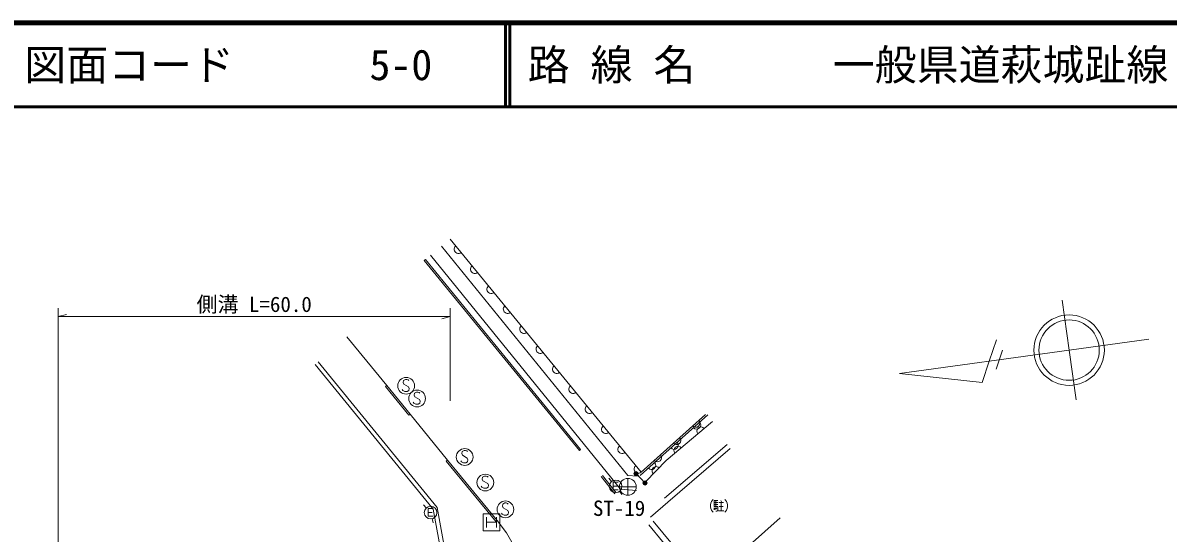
# Model space of a CAD drawing. Units: millimetres, scale not verified. Extents: x 40000 to 680000, y 20000 to 380000.
# Drawn here: x 120219 to 256703, y 319121 to 380000 of the extents above; entities that cross this region are included whole.
import ezdxf
from ezdxf.enums import TextEntityAlignment as Align

# ---------------------------------------------------------------- set-up
doc = ezdxf.new("R2010")
doc.units = ezdxf.units.MM
doc.header["$LTSCALE"] = 1000
for name, color, linetype, lineweight in [('M-BGD', 7, 'Continuous', 13), ('M-BMK-SRVR', 3, 'Continuous', 13), ('M-STR-HTXT', 7, 'Continuous', 13), ('M-STR-STRC', 7, 'Continuous', 13), ('M-TTL', 2, 'Continuous', 140), ('M-TTL-LINE', 7, 'Continuous', 50)]:
    doc.layers.add(name, color=color, linetype=linetype, lineweight=lineweight)
doc.layers.add('M-TTL-TXT', color=7, linetype='Continuous')
doc.styles.add('ＭＳ ゴシック', font='')
doc.styles.get('ＭＳ ゴシック').set_extended_font_data('MS Gothic')

msp = doc.modelspace()

# ---------------------------------------------------------------- linework, layer by layer
at = {"layer": 'M-BGD'}
for p, q in [((170126, 353346), (192296, 326004)), ((168027, 351644), (168182, 351770)), ((168027, 351644), (186535, 328963)), ((168182, 351770), (186690, 329089)), ((163574, 336729), (158821, 342532)), ((163419, 336603), (163574, 336729)), ((166204, 333192), (163419, 336603)), ((166359, 333318), (163574, 336729)), ((166204, 333192), (166359, 333318)), ((170817, 327828), (166359, 333318)), ((201849, 333244), (193793, 325989)), ((186535, 328963), (186690, 329089)), ((196697, 323286), (204135, 329689)), ((170662, 327701), (170817, 327828)), ((176604, 320486), (170662, 327701)), ((176758, 320614), (170817, 327828)), ((193292, 326221), (194364, 325098)), ((189120, 325864), (190783, 323815)), ((189276, 325990), (190939, 323941)), ((190377, 325286), (190059, 325671)), ((192296, 326004), (193466, 325910)), ((190555, 324707), (191065, 324707)), ((191307, 324109), (191609, 323711)), ((168298, 322128), (167960, 322497)), ((202621, 322788), (203021, 322788)), ((202621, 322548), (203021, 322548)), ((202621, 322148), (202621, 321908)), ((202701, 322148), (202741, 321948)), ((202781, 322148), (202861, 321988)), ((202821, 323028), (202821, 322308)), ((202861, 322188), (202941, 322028)), ((203141, 322788), (203701, 322788)), ((203181, 322308), (203661, 322308)), ((203381, 323028), (203501, 322788)), ((203421, 322788), (203421, 321788)), ((168504, 321575), (169014, 321575)), ((168984, 320847), (169104, 320361)), ((203741, 321788), (203101, 321788)), ((176604, 320486), (176758, 320614)), ((194799, 320112), (206464, 306028)), ((195338, 320559), (207003, 306475))]:
    msp.add_line(p, q, dxfattribs=at)
for points in [[(201556, 333283), (193885, 326374), (171141, 354190)], [(193331, 324216), (191435, 324367), (168805, 352275)], [(169336, 302508), (172116, 305503), (169128, 321972), (155040, 339231)], [(169703, 302167), (172652, 305346), (169597, 322189), (155427, 339547)], [(194456, 325266), (196893, 327799), (202413, 332445)], [(204527, 329234), (197088, 322831), (195030, 321042)], [(191155, 325187), (190555, 325187), (190555, 324287), (191155, 324287)], [(202501, 323148), (202421, 323068), (202301, 322908), (202221, 322708), (202181, 322508), (202181, 322268), (202221, 322068), (202301, 321868), (202421, 321708), (202501, 321628)], [(203021, 323028), (202621, 323028), (202621, 322308), (203021, 322308), (203021, 321828), (202941, 321748), (202821, 321748)], [(203861, 323148), (203941, 323068), (204061, 322908), (204141, 322708), (204181, 322508), (204181, 322268), (204141, 322068), (204061, 321868), (203941, 321708), (203861, 321628)], [(169104, 322055), (168504, 322055), (168504, 321155), (169104, 321155)], [(210481, 320947), (205352, 316389), (205966, 315696), (204238, 314161), (203931, 314507), (202059, 312832)], [(178969, 317223), (177840, 319143), (176758, 320614)]]:
    msp.add_lwpolyline(points, dxfattribs=at)
for centre, radius in [((193292, 326221), 250), ((193292, 326221), 220), ((193292, 326221), 190), ((193292, 326221), 160), ((193292, 326221), 130), ((193292, 326221), 100), ((193292, 326221), 70), ((193292, 326221), 40), ((193292, 326221), 10), ((190855, 324707), 750), ((194364, 325098), 250), ((194364, 325098), 220), ((194364, 325098), 190), ((194364, 325098), 160), ((194364, 325098), 130), ((194364, 325098), 100), ((194364, 325098), 70), ((194364, 325098), 40), ((194364, 325098), 10), ((168804, 321575), 750)]:
    msp.add_circle(centre, radius, dxfattribs=at)
for centre, start, end in [((172117, 352996), 129.27155, 309.27155), ((174069, 350609), 129.27155, 309.27155), ((176021, 348222), 129.27155, 309.27155), ((177972, 345835), 129.27155, 309.27155), ((179924, 343448), 129.27155, 309.27155), ((181876, 341060), 129.27155, 309.27155), ((183828, 338673), 129.27155, 309.27155), ((185780, 336286), 129.27155, 309.27155), ((187732, 333899), 129.27155, 309.27155), ((189684, 331512), 129.27155, 309.27155), ((200410, 332251), 222.00669, 42.00669), ((200506, 332035), 222.00669, 42.00669), ((201045, 331294), 40.08907, 220.08907), ((198119, 330187), 222.00669, 42.00669), ((191636, 329125), 129.27155, 309.27155), ((197821, 329617), 222.00669, 42.00669), ((198308, 328990), 40.08907, 220.08907), ((195827, 328124), 222.00669, 42.00669), ((193568, 326761), 129.27155, 309.27155), ((195135, 327198), 222.00669, 42.00669), ((195696, 326555), 46.10685, 226.10685)]:
    msp.add_arc(centre, 500, start, end, dxfattribs=at)
at = {"layer": 'M-BMK-SRVR'}
for p, q in [((244904, 340954), (244081, 346897)), ((244904, 340954), (244081, 346897)), ((254413, 342272), (244904, 340954)), ((254413, 342272), (244904, 340954)), ((244904, 340954), (224697, 338154)), ((244904, 340954), (224697, 338154)), ((236968, 340938), (236199, 338664)), ((236968, 340938), (236199, 338664)), ((244904, 340954), (245728, 335011)), ((244904, 340954), (245728, 335011)), ((192314, 325639), (192314, 323639)), ((191314, 324639), (193314, 324639))]:
    msp.add_line(p, q, dxfattribs=at)
msp.add_lwpolyline([(224697, 338154), (234536, 337094), (235395, 339636), (236254, 342178)], dxfattribs=at)
msp.add_lwpolyline([(224697, 338154), (234536, 337094), (235395, 339636), (236254, 342178)], dxfattribs=at)
for centre, radius in [((244904, 340954), 4200), ((244904, 340954), 4200), ((244904, 340954), 3600), ((244904, 340954), 3600), ((192314, 324639), 1000)]:
    msp.add_circle(centre, radius, dxfattribs=at)
at = {"layer": 'M-STR-HTXT'}
for p, q in [((124423, 294795), (124423, 345948)), ((171148, 334901), (171148, 345948)), ((124423, 344948), (125423, 345198)), ((124423, 344948), (171148, 344948)), ((171148, 344948), (170148, 344698))]:
    msp.add_line(p, q, dxfattribs=at)
at = {"layer": 'M-STR-STRC'}
for p, q in [((175472, 321010), (175472, 319810)), ((176672, 321010), (176672, 319810)), ((175472, 320410), (176672, 320410))]:
    msp.add_line(p, q, dxfattribs=at)
for points in [[(166217, 337341), (166137, 337421), (165977, 337461), (165817, 337461), (165577, 337341), (165537, 337101), (165617, 336901), (166177, 336581), (166257, 336381), (166217, 336141), (166017, 336021), (165737, 336021), (165497, 336141), (165417, 336261)], [(167516, 335823), (167436, 335903), (167276, 335943), (167116, 335943), (166876, 335823), (166836, 335583), (166916, 335383), (167476, 335063), (167556, 334863), (167516, 334623), (167316, 334503), (167036, 334503), (166796, 334623), (166716, 334743)], [(173192, 328843), (173112, 328923), (172952, 328963), (172792, 328963), (172552, 328843), (172512, 328603), (172592, 328403), (173152, 328083), (173232, 327883), (173192, 327643), (172992, 327523), (172712, 327523), (172472, 327643), (172392, 327763)], [(175652, 325794), (175572, 325874), (175412, 325914), (175252, 325914), (175012, 325794), (174972, 325554), (175052, 325354), (175612, 325034), (175692, 324834), (175652, 324594), (175452, 324474), (175172, 324474), (174932, 324594), (174852, 324714)], [(178043, 322595), (177963, 322675), (177803, 322715), (177643, 322715), (177403, 322595), (177363, 322355), (177443, 322155), (178003, 321835), (178083, 321635), (178043, 321395), (177843, 321275), (177563, 321275), (177323, 321395), (177243, 321515)]]:
    msp.add_lwpolyline(points, dxfattribs=at)
msp.add_lwpolyline([(175072, 319410), (175072, 321410), (177072, 321410), (177072, 319410)], close=True, dxfattribs=at)
for centre in [(165897, 336701), (167196, 335183), (172872, 328203), (175332, 325154), (177723, 321955)]:
    msp.add_circle(centre, 1000, dxfattribs=at)
at = {"layer": 'M-TTL'}
msp.add_line((680000, 380000), (40000, 380000), dxfattribs=at)
at = {"layer": 'M-TTL-LINE'}
for p, q in [((177750, 380000), (177750, 370000)), ((178250, 380000), (178250, 370000)), ((40000, 370000), (680000, 370000))]:
    msp.add_line(p, q, dxfattribs=at)

# ---------------------------------------------------------------- texts
at = {"layer": 'M-BMK-SRVR', "style": 'ＭＳ ゴシック'}
msp.add_text('ST-19', height=1833, dxfattribs=at).set_placement((188158, 320623), align=Align.BOTTOM_LEFT)
at = {"layer": 'M-STR-HTXT', "style": 'ＭＳ ゴシック'}
msp.add_text('側溝 L=60.0', height=1833, dxfattribs=at).set_placement((147786, 344958), align=Align.BOTTOM_CENTER)
at = {"layer": 'M-TTL-TXT', "style": 'ＭＳ ゴシック'}
for s, p in [('図面コード', (120380, 375000)), ('5-0', (161521, 375000)), ('路 線 名', (180380, 375000)), ('一般県道萩城趾線', (216734, 375000))]:
    msp.add_text(s, height=3666, dxfattribs=at).set_placement(p, align=Align.MIDDLE_LEFT)

doc.saveas('drawing.dxf')
